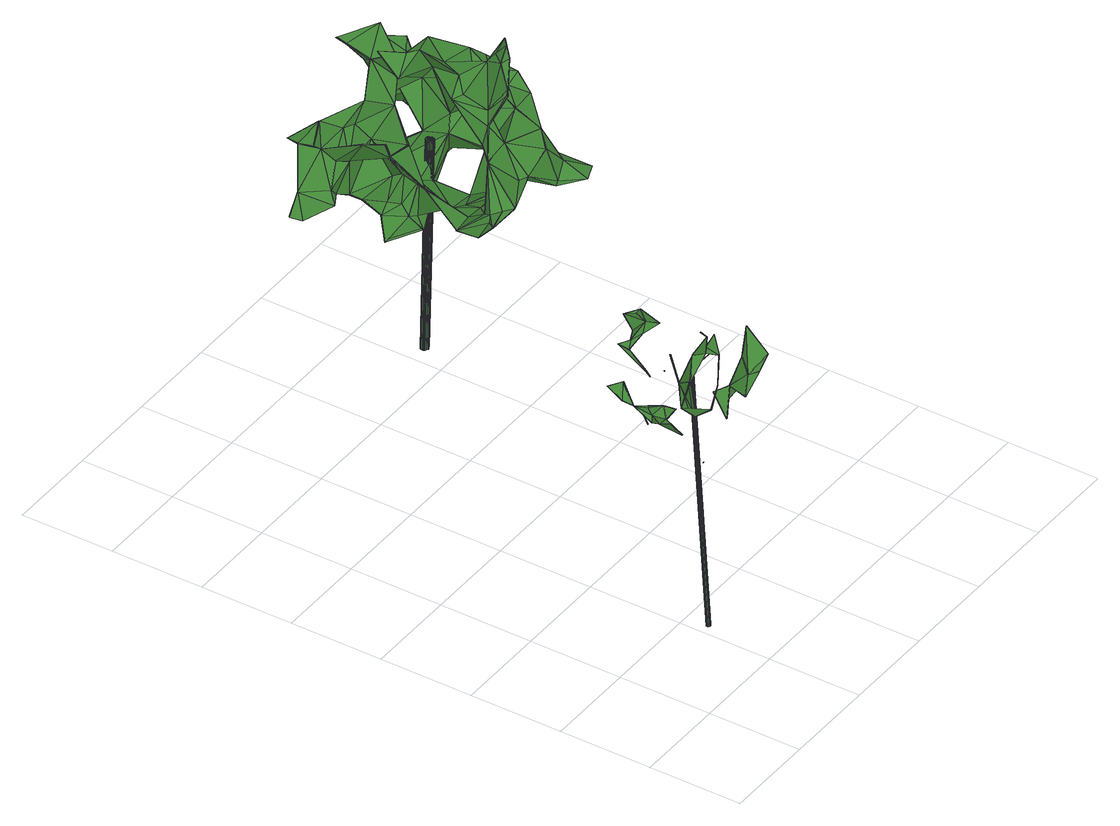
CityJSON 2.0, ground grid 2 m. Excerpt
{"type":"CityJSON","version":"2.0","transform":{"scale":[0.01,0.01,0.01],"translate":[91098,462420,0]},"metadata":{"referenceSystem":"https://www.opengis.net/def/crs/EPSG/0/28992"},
"CityObjects":{
"tree1":{"type":"SolitaryVegetationObject","attributes":{"gtid":273,"crown_width_m":2.27,"crown_median_z":6.13,"trunk_H_m":5.94,"trunk_DBH_m":0.0858,"trunk_radius_m":0.0429,"trunk_base_height_m":0.19,"original_gtid":"278"},"geometry":[{"type":"Solid","lod":"3","boundaries":[[[[0,1,2]],[[3,4,5]],[[6,7,8]],[[9,10,11]],[[12,13,14]],[[15,9,13]],[[16,17,18]],[[18,19,16]],[[20,21,22]],[[23,16,24]],[[17,23,24]],[[25,26,27]],[[28,26,25]],[[27,29,25]],[[30,31,32]],[[31,33,34]],[[35,32,36]],[[37,38,39]],[[31,30,40]],[[41,23,17]],[[42,43,44]],[[45,46,47]],[[48,49,50]],[[51,3,52]],[[53,54,47]],[[48,55,56]],[[57,58,5]],[[33,59,60]],[[61,62,63]],[[63,62,64]],[[47,65,53]],[[13,57,14]],[[49,66,67]],[[35,59,33]],[[24,16,68]],[[35,36,59]],[[69,70,71]],[[72,69,71]],[[51,58,3]],[[42,73,25]],[[29,42,25]],[[44,43,74]],[[75,73,42]],[[76,50,67]],[[77,78,79]],[[80,61,17]],[[81,82,83]],[[8,49,48]],[[3,58,84]],[[11,3,84]],[[85,86,87]],[[11,10,79]],[[88,89,75]],[[69,72,90]],[[72,91,90]],[[72,92,91]],[[52,3,5]],[[36,60,59]],[[93,39,94]],[[28,73,70]],[[62,38,37]],[[74,95,96]],[[56,97,48]],[[8,48,97]],[[98,71,99]],[[100,83,101]],[[50,49,67]],[[8,7,49]],[[57,102,14]],[[17,24,103]],[[11,46,45]],[[53,65,104]],[[105,106,14]],[[45,65,67]],[[107,85,108]],[[44,74,96]],[[109,61,110]],[[111,58,51]],[[75,99,71]],[[112,113,114]],[[53,104,54]],[[41,115,23]],[[116,115,41]],[[48,6,8]],[[96,95,88]],[[95,89,88]],[[93,18,117]],[[31,118,33]],[[68,16,19]],[[75,70,73]],[[65,47,78]],[[71,70,75]],[[47,46,79]],[[117,18,63]],[[36,32,34]],[[75,42,29]],[[16,119,17]],[[19,80,68]],[[11,45,66]],[[33,118,120]],[[121,122,49]],[[116,119,123]],[[64,117,63]],[[18,93,19]],[[124,118,31]],[[61,63,17]],[[79,10,66]],[[125,81,83]],[[2,86,0]],[[50,6,48]],[[17,119,41]],[[23,123,119]],[[9,15,10]],[[68,103,24]],[[80,17,103]],[[17,63,18]],[[62,61,109]],[[98,26,126]],[[120,112,127]],[[30,108,40]],[[108,85,40]],[[79,78,47]],[[67,65,78]],[[67,78,76]],[[128,1,0]],[[77,76,78]],[[121,129,106]],[[113,112,130]],[[76,7,50]],[[6,50,7]],[[97,55,8]],[[47,104,65]],[[47,65,45]],[[48,8,55]],[[44,75,42]],[[28,25,73]],[[80,93,110]],[[19,93,80]],[[36,34,60]],[[116,123,115]],[[115,123,23]],[[112,124,87]],[[112,87,130]],[[105,14,102]],[[5,111,52]],[[32,108,30]],[[98,126,131]],[[66,10,3]],[[15,3,10]],[[91,92,131]],[[131,92,132]],[[131,69,90]],[[91,131,90]],[[124,112,118]],[[3,11,66]],[[67,66,45]],[[92,98,132]],[[0,85,128]],[[101,83,82]],[[33,120,35]],[[5,58,111]],[[128,85,120]],[[70,69,126]],[[70,126,28]],[[72,98,92]],[[71,98,72]],[[125,101,81]],[[12,14,106]],[[104,47,54]],[[125,83,100]],[[55,97,56]],[[120,127,128]],[[49,77,79]],[[23,119,16]],[[88,75,96]],[[96,75,44]],[[131,126,69]],[[108,32,107]],[[120,107,35]],[[76,77,7]],[[57,4,102]],[[20,133,21]],[[57,5,4]],[[41,119,116]],[[37,39,64]],[[100,101,125]],[[101,82,81]],[[105,4,12]],[[105,102,4]],[[52,111,51]],[[128,127,112]],[[120,118,112]],[[134,135,136]],[[136,135,137]],[[107,120,85]],[[34,32,138]],[[129,12,106]],[[134,136,137]],[[12,121,105]],[[106,105,121]],[[129,121,49]],[[0,86,85]],[[35,107,32]],[[87,86,2]],[[31,40,124]],[[80,110,61]],[[68,80,103]],[[75,29,99]],[[110,93,139]],[[93,94,139]],[[31,138,32]],[[49,79,66]],[[20,22,133]],[[132,98,131]],[[26,98,27]],[[28,126,26]],[[124,85,87]],[[137,135,134]],[[84,9,11]],[[21,133,22]],[[62,37,64]],[[110,139,109]],[[34,138,31]],[[94,39,139]],[[64,39,93]],[[121,12,122]],[[12,129,122]],[[85,124,40]],[[77,122,129]],[[49,122,77]],[[4,3,15]],[[84,58,15]],[[15,58,4]],[[13,140,57]],[[60,34,33]],[[4,13,12]],[[58,13,4]],[[57,13,58]],[[15,13,57]],[[9,84,140]],[[13,9,140]],[[84,15,140]],[[57,140,15]],[[46,11,79]],[[129,7,77]],[[49,7,129]],[[98,141,27]],[[99,141,98]],[[87,114,113]],[[87,113,130]],[[112,114,1]],[[112,1,128]],[[64,93,117]],[[87,2,1]],[[87,1,114]],[[95,43,89]],[[139,39,38]],[[139,38,109]],[[109,38,62]],[[99,29,141]],[[27,141,29]],[[95,74,43]],[[75,43,42]],[[75,89,43]],[[142,143,144]],[[142,144,145]],[[145,144,146]],[[145,146,147]],[[144,143,148]],[[144,148,146]],[[146,148,149]],[[146,149,147]],[[148,143,150]],[[148,150,149]],[[149,150,151]],[[149,151,147]],[[150,143,152]],[[150,152,151]],[[151,152,153]],[[151,153,147]],[[152,143,154]],[[152,154,153]],[[153,154,155]],[[153,155,147]],[[154,143,156]],[[154,156,155]],[[155,156,157]],[[155,157,147]],[[156,143,158]],[[156,158,157]],[[157,158,159]],[[157,159,147]],[[158,143,160]],[[158,160,159]],[[159,160,161]],[[159,161,147]],[[160,143,162]],[[160,162,161]],[[161,162,163]],[[161,163,147]],[[162,143,164]],[[162,164,163]],[[164,143,165]],[[164,165,163]],[[163,165,166]],[[163,166,147]],[[165,143,167]],[[165,167,166]],[[166,167,168]],[[166,168,147]],[[167,143,169]],[[167,169,168]],[[168,169,170]],[[168,170,147]],[[169,143,171]],[[169,171,170]],[[170,171,172]],[[170,172,147]],[[171,143,173]],[[171,173,172]],[[172,173,174]],[[172,174,147]],[[173,143,175]],[[173,175,174]],[[174,175,176]],[[174,176,147]],[[175,143,177]],[[175,177,176]],[[176,177,178]],[[176,178,147]],[[177,143,179]],[[177,179,178]],[[178,179,180]],[[178,180,147]],[[179,143,181]],[[179,181,180]],[[180,181,182]],[[180,182,147]],[[181,143,183]],[[181,183,182]],[[182,183,184]],[[182,184,147]],[[183,143,185]],[[183,185,184]],[[184,185,186]],[[184,186,147]],[[185,143,187]],[[185,187,186]],[[186,187,188]],[[186,188,147]],[[187,143,189]],[[187,189,188]],[[188,189,190]],[[188,190,147]],[[189,143,142]],[[189,142,190]],[[190,142,145]],[[190,145,147]]]]}]},
"tree2":{"type":"SolitaryVegetationObject","attributes":{"gtid":277,"crown_width_m":4.82,"crown_median_z":5.12,"trunk_H_m":4.77,"trunk_DBH_m":0.168,"trunk_radius_m":0.0842,"trunk_base_height_m":0.35,"original_gtid":"282"},"geometry":[{"type":"Solid","lod":"3","boundaries":[[[[191,192,193]],[[194,195,196]],[[197,198,199]],[[200,201,202]],[[203,204,205]],[[206,207,208]],[[209,210,211]],[[212,213,214]],[[215,216,217]],[[218,208,219]],[[220,221,222]],[[223,224,225]],[[226,224,227]],[[223,227,224]],[[228,229,230]],[[228,231,229]],[[232,233,234]],[[235,236,237]],[[235,237,238]],[[239,240,241]],[[242,243,244]],[[245,246,247]],[[248,211,210]],[[194,249,195]],[[250,251,252]],[[253,254,255]],[[256,257,258]],[[198,259,260]],[[247,261,245]],[[262,263,264]],[[241,265,266]],[[267,238,268]],[[269,232,234]],[[270,271,272]],[[273,271,270]],[[223,271,273]],[[274,275,252]],[[276,277,278]],[[210,279,248]],[[280,243,281]],[[282,283,284]],[[285,286,287]],[[287,286,288]],[[289,290,291]],[[292,293,256]],[[288,266,203]],[[212,294,295]],[[253,296,297]],[[211,284,209]],[[298,299,300]],[[301,194,196]],[[302,303,304]],[[242,194,301]],[[305,229,306]],[[307,308,309]],[[310,219,311]],[[310,280,219]],[[312,195,249]],[[308,313,314]],[[308,314,315]],[[255,254,316]],[[317,318,319]],[[231,320,321]],[[269,229,322]],[[298,323,299]],[[324,325,326]],[[327,328,311]],[[329,279,209]],[[209,279,210]],[[330,331,332]],[[333,334,335]],[[243,242,336]],[[337,338,327]],[[237,339,340]],[[341,288,342]],[[343,213,344]],[[197,345,198]],[[300,299,214]],[[247,246,226]],[[225,346,283]],[[246,346,225]],[[252,347,250]],[[246,225,224]],[[246,224,226]],[[348,197,349]],[[243,350,244]],[[325,351,352]],[[353,354,355]],[[214,299,356]],[[241,357,239]],[[202,275,274]],[[352,239,358]],[[359,239,352]],[[360,361,297]],[[315,298,362]],[[363,364,365]],[[363,365,303]],[[366,367,368]],[[329,344,279]],[[369,308,307]],[[272,271,370]],[[231,306,229]],[[341,342,244]],[[309,362,371]],[[342,372,304]],[[373,347,374]],[[347,276,374]],[[256,223,317]],[[256,317,319]],[[319,375,257]],[[192,376,377]],[[312,376,192]],[[378,379,380]],[[345,381,198]],[[253,346,382]],[[383,330,327]],[[383,331,330]],[[384,258,380]],[[301,385,242]],[[305,306,292]],[[386,387,388]],[[200,389,388]],[[200,388,387]],[[342,390,244]],[[304,390,342]],[[203,266,204]],[[361,254,297]],[[361,238,391]],[[392,393,302]],[[310,311,328]],[[323,394,299]],[[205,204,197]],[[395,271,223]],[[206,310,396]],[[397,263,398]],[[399,364,363]],[[293,321,223]],[[223,256,293]],[[361,316,254]],[[335,400,378]],[[378,333,335]],[[325,401,326]],[[289,402,403]],[[239,403,402]],[[359,216,215]],[[359,215,404]],[[295,405,282]],[[388,389,202]],[[341,350,406]],[[407,313,308]],[[308,337,407]],[[398,262,300]],[[327,330,332]],[[318,231,408]],[[197,348,345]],[[264,355,371]],[[386,409,218]],[[241,240,265]],[[358,349,410]],[[204,410,349]],[[243,280,350]],[[358,239,402]],[[318,411,395]],[[295,395,411]],[[324,412,396]],[[413,280,310]],[[215,217,414]],[[317,411,318]],[[214,356,212]],[[294,212,356]],[[291,198,260]],[[202,386,388]],[[364,399,374]],[[300,214,398]],[[415,416,269]],[[385,336,242]],[[319,257,256]],[[417,395,418]],[[283,405,411]],[[264,263,355]],[[377,386,202]],[[322,305,419]],[[384,419,305]],[[297,296,360]],[[266,420,421]],[[266,421,241]],[[399,363,235]],[[422,318,423]],[[422,423,333]],[[259,289,260]],[[239,359,404]],[[276,409,424]],[[418,395,295]],[[294,418,295]],[[425,222,426]],[[393,363,302]],[[303,302,363]],[[292,258,427]],[[311,313,383]],[[313,407,383]],[[384,380,379]],[[396,310,328]],[[298,300,262]],[[357,428,199]],[[282,405,283]],[[305,322,229]],[[333,378,429]],[[413,350,280]],[[287,288,341]],[[329,391,267]],[[430,351,217]],[[392,431,393]],[[199,428,432]],[[355,263,353]],[[318,422,319]],[[433,288,203]],[[434,201,200]],[[345,348,381]],[[274,200,202]],[[323,435,231]],[[383,327,311]],[[387,434,200]],[[222,425,281]],[[217,351,414]],[[413,406,350]],[[436,282,284]],[[436,284,211]],[[384,379,400]],[[335,384,400]],[[379,378,400]],[[226,437,247]],[[227,437,226]],[[337,327,407]],[[237,236,431]],[[438,348,349]],[[439,440,441]],[[338,369,396]],[[351,396,369]],[[442,406,285]],[[341,406,442]],[[287,442,285]],[[341,442,287]],[[303,365,304]],[[260,289,291]],[[396,351,324]],[[325,324,351]],[[443,386,376]],[[443,376,312]],[[314,416,415]],[[364,374,278]],[[441,268,439]],[[360,296,261]],[[292,306,293]],[[391,329,444]],[[305,427,384]],[[221,220,336]],[[221,336,385]],[[395,417,370]],[[198,381,259]],[[404,215,414]],[[265,240,324]],[[420,324,240]],[[304,392,302]],[[346,445,283]],[[255,445,346]],[[281,220,222]],[[399,440,439]],[[440,399,360]],[[338,396,328]],[[332,331,383]],[[332,383,407]],[[407,327,332]],[[228,446,420]],[[384,427,258]],[[234,415,269]],[[307,447,351]],[[256,258,292]],[[370,417,448]],[[344,397,343]],[[208,313,219]],[[219,313,311]],[[327,338,328]],[[314,322,315]],[[270,440,251]],[[333,429,375]],[[352,401,325]],[[419,435,323]],[[416,314,229]],[[283,445,329]],[[283,329,209]],[[415,234,233]],[[197,199,205]],[[200,274,250]],[[286,420,266]],[[380,375,429]],[[380,429,378]],[[244,350,341]],[[449,373,374]],[[449,374,450]],[[291,199,198]],[[292,427,305]],[[301,195,385]],[[196,195,301]],[[290,199,291]],[[192,195,312]],[[385,195,192]],[[385,192,221]],[[253,245,296]],[[358,326,352]],[[451,437,227]],[[241,428,357]],[[360,238,361]],[[340,339,203]],[[340,203,205]],[[275,347,252]],[[410,265,358]],[[452,453,285]],[[447,307,355]],[[265,324,326]],[[454,270,272]],[[373,200,250]],[[276,347,275]],[[306,321,293]],[[335,408,384]],[[247,437,451]],[[408,333,423]],[[408,423,318]],[[405,295,411]],[[430,217,216]],[[390,366,244]],[[368,242,244]],[[368,244,366]],[[368,367,424]],[[404,414,447]],[[377,376,386]],[[413,452,406]],[[434,455,201]],[[248,436,211]],[[443,424,409]],[[239,447,240]],[[355,240,447]],[[239,404,447]],[[237,268,238]],[[351,369,307]],[[304,372,392]],[[353,397,354]],[[307,371,355]],[[380,258,375]],[[402,381,438]],[[339,237,433]],[[456,457,340]],[[340,397,456]],[[267,456,329]],[[344,329,456]],[[223,458,411]],[[443,368,424]],[[200,373,389]],[[248,279,436]],[[191,459,192]],[[219,425,459]],[[192,459,425]],[[450,374,399]],[[457,450,399]],[[280,425,219]],[[281,425,280]],[[419,323,298]],[[285,420,286]],[[209,284,283]],[[343,214,213]],[[456,267,268]],[[449,453,452]],[[231,435,408]],[[397,353,263]],[[309,371,307]],[[278,365,364]],[[390,304,365]],[[390,365,277]],[[365,278,277]],[[250,347,373]],[[273,227,223]],[[455,193,377]],[[192,377,193]],[[197,204,349]],[[216,460,430]],[[359,460,216]],[[288,372,342]],[[454,272,370]],[[372,461,392]],[[398,343,397]],[[344,456,397]],[[398,214,343]],[[315,419,298]],[[402,438,358]],[[191,386,459]],[[276,424,277]],[[387,386,193]],[[337,369,338]],[[322,419,315]],[[436,462,295]],[[312,249,368]],[[312,368,443]],[[368,249,194]],[[368,194,242]],[[263,262,398]],[[455,387,193]],[[434,387,455]],[[274,463,250]],[[295,282,436]],[[340,421,397]],[[432,421,340]],[[420,285,453]],[[457,228,453]],[[445,444,329]],[[439,237,340]],[[439,268,237]],[[239,357,403]],[[286,266,288]],[[230,446,228]],[[410,266,265]],[[410,204,266]],[[193,386,191]],[[199,432,205]],[[455,377,201]],[[401,352,326]],[[449,310,206]],[[449,413,310]],[[205,432,340]],[[265,326,358]],[[206,208,449]],[[373,449,208]],[[228,464,231]],[[418,464,417]],[[289,403,290]],[[457,464,228]],[[417,464,457]],[[457,456,417]],[[399,235,360]],[[339,433,203]],[[218,459,386]],[[238,267,391]],[[235,238,360]],[[235,363,236]],[[363,393,236]],[[218,219,459]],[[393,431,236]],[[461,431,392]],[[275,202,389]],[[324,420,412]],[[389,373,208]],[[375,422,333]],[[319,422,375]],[[359,352,460]],[[457,439,340]],[[441,456,268]],[[399,439,457]],[[278,374,276]],[[344,462,279]],[[213,462,344]],[[279,462,436]],[[275,409,276]],[[445,255,444]],[[316,444,255]],[[391,444,316]],[[295,462,212]],[[213,212,462]],[[269,322,232]],[[395,370,271]],[[229,465,230]],[[281,336,220]],[[243,336,281]],[[252,251,360]],[[440,360,251]],[[454,440,270]],[[333,408,334]],[[335,334,408]],[[360,451,252]],[[261,451,360]],[[306,231,321]],[[221,426,222]],[[253,297,254]],[[386,443,409]],[[346,246,382]],[[289,381,402]],[[411,317,223]],[[450,453,449]],[[457,453,450]],[[381,348,438]],[[464,418,394]],[[464,394,323]],[[283,458,225]],[[223,225,458]],[[231,464,323]],[[355,354,420]],[[240,355,420]],[[424,367,277]],[[390,367,366]],[[277,367,390]],[[449,452,413]],[[406,452,285]],[[269,416,229]],[[227,273,451]],[[451,251,463]],[[451,273,251]],[[251,250,463]],[[251,273,270]],[[252,451,463]],[[252,463,274]],[[451,261,247]],[[223,321,395]],[[275,389,409]],[[389,208,409]],[[218,409,208]],[[228,420,453]],[[456,441,417]],[[314,233,232]],[[322,314,232]],[[415,233,314]],[[421,420,354]],[[421,354,397]],[[207,465,229]],[[253,382,245]],[[245,382,246]],[[454,441,440]],[[357,199,403]],[[199,290,403]],[[408,435,384]],[[447,414,351]],[[208,207,313]],[[313,207,314]],[[314,207,229]],[[318,395,320]],[[259,381,289]],[[369,337,308]],[[396,412,206]],[[318,320,231]],[[206,412,446]],[[420,446,412]],[[466,192,425]],[[384,435,419]],[[206,446,207]],[[207,446,465]],[[230,465,446]],[[253,255,346]],[[245,261,296]],[[438,349,358]],[[321,320,395]],[[237,467,433]],[[308,315,309]],[[362,309,315]],[[433,467,288]],[[372,467,461]],[[298,371,362]],[[262,371,298]],[[262,264,371]],[[288,467,372]],[[431,467,237]],[[461,467,431]],[[351,460,352]],[[351,430,460]],[[361,391,316]],[[370,448,454]],[[441,454,448]],[[441,448,417]],[[241,421,428]],[[421,432,428]],[[377,202,201]],[[283,411,458]],[[356,299,394]],[[356,394,294]],[[418,294,394]],[[192,426,221]],[[466,425,426]],[[466,426,192]],[[258,257,375]],[[468,469,470]],[[468,470,471]],[[471,470,472]],[[471,472,473]],[[470,469,474]],[[470,474,472]],[[472,474,475]],[[472,475,473]],[[474,469,476]],[[474,476,475]],[[475,476,477]],[[475,477,473]],[[476,469,478]],[[476,478,477]],[[477,478,479]],[[477,479,473]],[[478,469,480]],[[478,480,479]],[[479,480,481]],[[479,481,473]],[[480,469,482]],[[480,482,481]],[[481,482,483]],[[481,483,473]],[[482,469,484]],[[482,484,483]],[[483,484,485]],[[483,485,473]],[[484,469,486]],[[484,486,485]],[[485,486,487]],[[485,487,473]],[[486,469,488]],[[486,488,487]],[[487,488,489]],[[487,489,473]],[[488,469,490]],[[488,490,489]],[[489,490,491]],[[489,491,473]],[[490,469,492]],[[490,492,491]],[[491,492,493]],[[491,493,473]],[[492,469,494]],[[492,494,493]],[[493,494,495]],[[493,495,473]],[[494,469,496]],[[494,496,495]],[[495,496,497]],[[495,497,473]],[[496,469,498]],[[496,498,497]],[[497,498,499]],[[497,499,473]],[[498,469,500]],[[498,500,499]],[[499,500,501]],[[499,501,473]],[[500,469,502]],[[500,502,501]],[[501,502,503]],[[501,503,473]],[[502,469,504]],[[502,504,503]],[[503,504,505]],[[503,505,473]],[[504,469,506]],[[504,506,505]],[[505,506,507]],[[505,507,473]],[[506,469,508]],[[506,508,507]],[[507,508,509]],[[507,509,473]],[[508,469,510]],[[508,510,509]],[[509,510,511]],[[509,511,473]],[[510,469,512]],[[510,512,511]],[[511,512,513]],[[511,513,473]],[[512,469,514]],[[512,514,513]],[[513,514,515]],[[513,515,473]],[[514,469,516]],[[514,516,515]],[[515,516,517]],[[515,517,473]],[[516,469,468]],[[516,468,517]],[[517,468,471]],[[517,471,473]]]]}]}
},
"vertices":[
[230,115,512],[231,116,512],[231,115,512],[152,169,623],[130,119,580],[152,169,622],[249,158,640],[217,123,666],[248,158,640],[137,133,650],[138,134,650],[162,146,690],[148,96,594],[101,130,613],[130,118,580],[137,134,649],[108,251,694],[108,251,693],[148,247,708],[120,255,707],[182,134,434],[181,133,434],[180,134,434],[102,211,665],[91,264,712],[212,278,487],[233,230,485],[233,230,484],[215,245,499],[211,278,486],[241,80,572],[291,82,598],[264,89,605],[296,125,611],[321,83,620],[296,124,612],[325,134,661],[200,287,715],[199,288,715],[199,287,716],[241,81,571],[103,211,665],[173,284,508],[162,302,520],[179,311,550],[162,146,692],[162,145,691],[173,120,737],[248,159,640],[216,123,666],[229,142,699],[177,206,658],[177,205,658],[159,126,755],[159,126,754],[234,181,612],[232,181,612],[100,130,613],[151,169,623],[325,135,661],[326,134,661],[147,269,706],[189,289,710],[149,248,708],[182,232,717],[173,121,737],[185,134,687],[192,136,695],[91,264,713],[152,214,509],[180,248,496],[171,243,487],[151,214,509],[198,269,493],[158,333,543],[172,284,508],[228,141,699],[216,122,666],[192,135,695],[185,132,687],[120,257,707],[62,178,580],[61,177,580],[60,178,580],[137,135,650],[255,125,570],[232,115,512],[267,144,512],[161,302,520],[161,302,519],[151,187,520],[150,187,520],[176,178,482],[158,248,729],[189,289,712],[157,332,543],[177,311,550],[233,180,612],[192,223,489],[198,269,492],[88,205,574],[61,178,580],[130,119,579],[91,265,712],[159,127,754],[148,95,593],[148,94,594],[264,91,605],[241,81,572],[170,306,715],[147,269,708],[177,207,658],[267,145,513],[316,152,526],[267,145,511],[98,198,659],[99,198,658],[181,232,717],[275,116,561],[104,211,665],[256,126,570],[185,105,622],[185,105,624],[99,198,660],[275,115,561],[88,205,573],[192,224,490],[237,148,558],[235,148,558],[185,105,623],[316,151,526],[177,178,482],[178,178,482],[181,134,435],[87,159,697],[88,159,696],[87,159,696],[87,158,696],[291,82,600],[170,305,716],[100,130,614],[214,245,498],[229,152,19],[225,152,19],[229,153,19],[204,173,613],[204,174,613],[200,173,613],[229,154,19],[204,175,613],[228,155,19],[203,176,613],[227,156,19],[202,177,613],[226,156,19],[201,177,613],[225,156,19],[200,178,613],[224,156,19],[199,177,613],[223,156,19],[198,177,613],[222,155,19],[197,176,613],[221,154,19],[221,153,19],[196,174,613],[221,152,19],[196,173,613],[221,151,19],[196,172,613],[221,150,19],[196,171,613],[222,149,19],[197,170,613],[223,148,19],[198,170,613],[224,148,19],[199,169,613],[225,148,19],[200,169,613],[226,148,19],[201,169,613],[227,148,19],[202,170,613],[228,149,19],[203,170,613],[229,150,19],[204,171,613],[229,151,19],[204,172,613],
[451,1132,568],[426,1150,583],[434,1063,626],[357,1145,461],[369,1164,512],[338,1162,474],[802,1080,418],[870,1071,443],[801,1080,420],[493,1039,568],[471,1037,610],[492,1040,567],[700,1087,396],[780,1099,417],[783,1074,411],[640,1144,578],[655,1133,614],[606,1106,590],[734,831,436],[812,803,444],[771,785,448],[809,937,561],[810,939,560],[826,978,584],[823,1224,564],[822,1226,564],[783,1249,581],[539,1150,570],[550,1136,624],[410,1215,591],[407,1190,590],[410,1214,592],[594,890,555],[563,836,483],[585,823,481],[515,827,478],[547,853,477],[698,1043,539],[684,1074,644],[737,1053,591],[665,993,624],[624,1092,706],[583,1128,721],[582,1128,722],[601,1051,359],[609,1043,324],[658,1050,394],[645,963,414],[786,1181,494],[727,1156,522],[755,1144,459],[428,1196,476],[477,1208,490],[477,1207,464],[501,849,454],[516,826,477],[500,849,455],[813,803,445],[394,1099,492],[515,978,507],[562,912,438],[514,978,506],[564,876,457],[588,900,446],[620,866,471],[634,917,602],[662,893,665],[651,927,624],[871,1120,458],[871,1070,445],[511,905,441],[811,1041,604],[781,1037,588],[746,1092,615],[754,1146,458],[714,1095,419],[676,944,425],[646,964,415],[585,1083,674],[588,902,448],[620,868,473],[617,901,451],[564,877,459],[513,978,507],[527,1038,509],[562,1082,462],[499,1106,438],[551,1086,407],[797,877,459],[539,1166,570],[495,1201,583],[710,836,536],[670,850,491],[736,829,447],[645,1164,441],[646,1116,437],[646,1164,439],[646,1117,436],[869,1120,459],[831,1106,439],[851,1087,442],[640,1001,626],[620,920,568],[751,931,565],[743,870,548],[513,904,440],[562,911,436],[783,1056,634],[782,1012,604],[812,1040,606],[339,1164,474],[512,1066,346],[511,1064,347],[532,1088,388],[679,1011,654],[641,1002,625],[735,1130,564],[675,1145,637],[768,1118,634],[638,1146,578],[632,1179,648],[406,1114,514],[633,1177,650],[626,1094,705],[704,1096,692],[617,899,449],[636,916,601],[653,927,622],[663,891,665],[636,918,600],[621,920,567],[645,1076,706],[761,1033,594],[725,1158,522],[726,1241,474],[756,1187,471],[616,1220,677],[675,1221,606],[718,901,433],[608,1237,690],[610,1238,691],[609,1239,690],[725,929,698],[723,957,697],[752,956,716],[433,1172,574],[688,1202,626],[677,1222,607],[681,1074,395],[714,1057,444],[617,1169,435],[551,1113,418],[797,981,567],[768,956,473],[851,1087,440],[585,824,479],[528,1036,509],[831,1106,437],[810,1124,433],[521,1168,486],[752,1183,542],[757,1225,483],[727,1025,543],[700,1044,537],[736,1130,562],[797,980,569],[782,1131,444],[816,1172,442],[812,1203,535],[580,963,426],[602,945,425],[770,1118,634],[581,1058,366],[576,1070,393],[532,1086,388],[476,1120,456],[476,1119,457],[450,1133,470],[699,1165,562],[635,897,458],[769,1118,633],[576,1072,392],[563,1045,548],[584,1069,464],[666,894,676],[436,1124,559],[433,1062,625],[726,936,725],[722,958,699],[701,933,700],[870,1121,457],[532,845,469],[616,1220,679],[712,970,683],[371,1166,512],[462,1111,549],[472,1038,611],[492,1041,569],[562,1047,549],[499,1108,436],[674,918,432],[581,1060,366],[608,1044,323],[776,996,573],[658,895,556],[698,1166,560],[748,1018,514],[810,1027,579],[611,1054,433],[751,957,717],[727,1243,474],[816,1170,444],[810,1121,438],[812,1201,536],[708,837,536],[617,1169,437],[709,1207,675],[713,969,682],[559,1127,532],[782,1133,442],[657,894,558],[698,1164,561],[561,1129,532],[795,1206,555],[582,1128,720],[585,1085,674],[686,955,503],[750,933,564],[697,1056,654],[672,1087,497],[714,1059,445],[664,892,665],[702,933,698],[477,1120,458],[495,1199,584],[409,1190,591],[664,992,626],[780,1099,419],[702,932,699],[783,1251,580],[609,1045,324],[783,1074,413],[680,1076,394],[473,1036,611],[681,1011,652],[767,837,473],[532,846,471],[817,1171,442],[638,1041,422],[581,962,427],[645,963,416],[624,1226,438],[461,1110,547],[647,898,453],[655,861,485],[734,1130,563],[754,1181,542],[647,900,454],[585,1101,514],[611,1090,475],[512,905,442],[583,1108,502],[670,1086,497],[602,945,427],[433,1062,627],[707,971,479],[674,1031,512],[654,861,487],[510,1157,576],[795,1208,553],[601,1053,359],[769,885,503],[514,977,507],[727,1023,544],[744,1092,616],[433,1171,576],[657,1052,394],[634,1052,35],[625,1052,35],[633,1054,35],[649,1051,511],[649,1053,511],[641,1051,512],[632,1056,35],[648,1055,511],[631,1058,35],[647,1057,512],[629,1059,35],[645,1058,512],[627,1060,35],[643,1059,512],[625,1060,35],[641,1059,512],[623,1060,35],[639,1059,512],[621,1059,35],[637,1058,512],[619,1058,35],[635,1057,512],[618,1056,35],[634,1055,512],[617,1054,35],[633,1053,512],[617,1052,35],[633,1051,512],[617,1050,35],[633,1048,512],[618,1048,35],[634,1047,512],[619,1046,35],[635,1045,512],[621,1045,35],[637,1043,512],[623,1044,35],[639,1043,512],[625,1043,35],[641,1042,512],[627,1044,35],[643,1042,512],[629,1045,35],[645,1043,512],[631,1046,35],[647,1045,512],[632,1048,35],[648,1047,511],[633,1050,35],[649,1048,511]
]}
